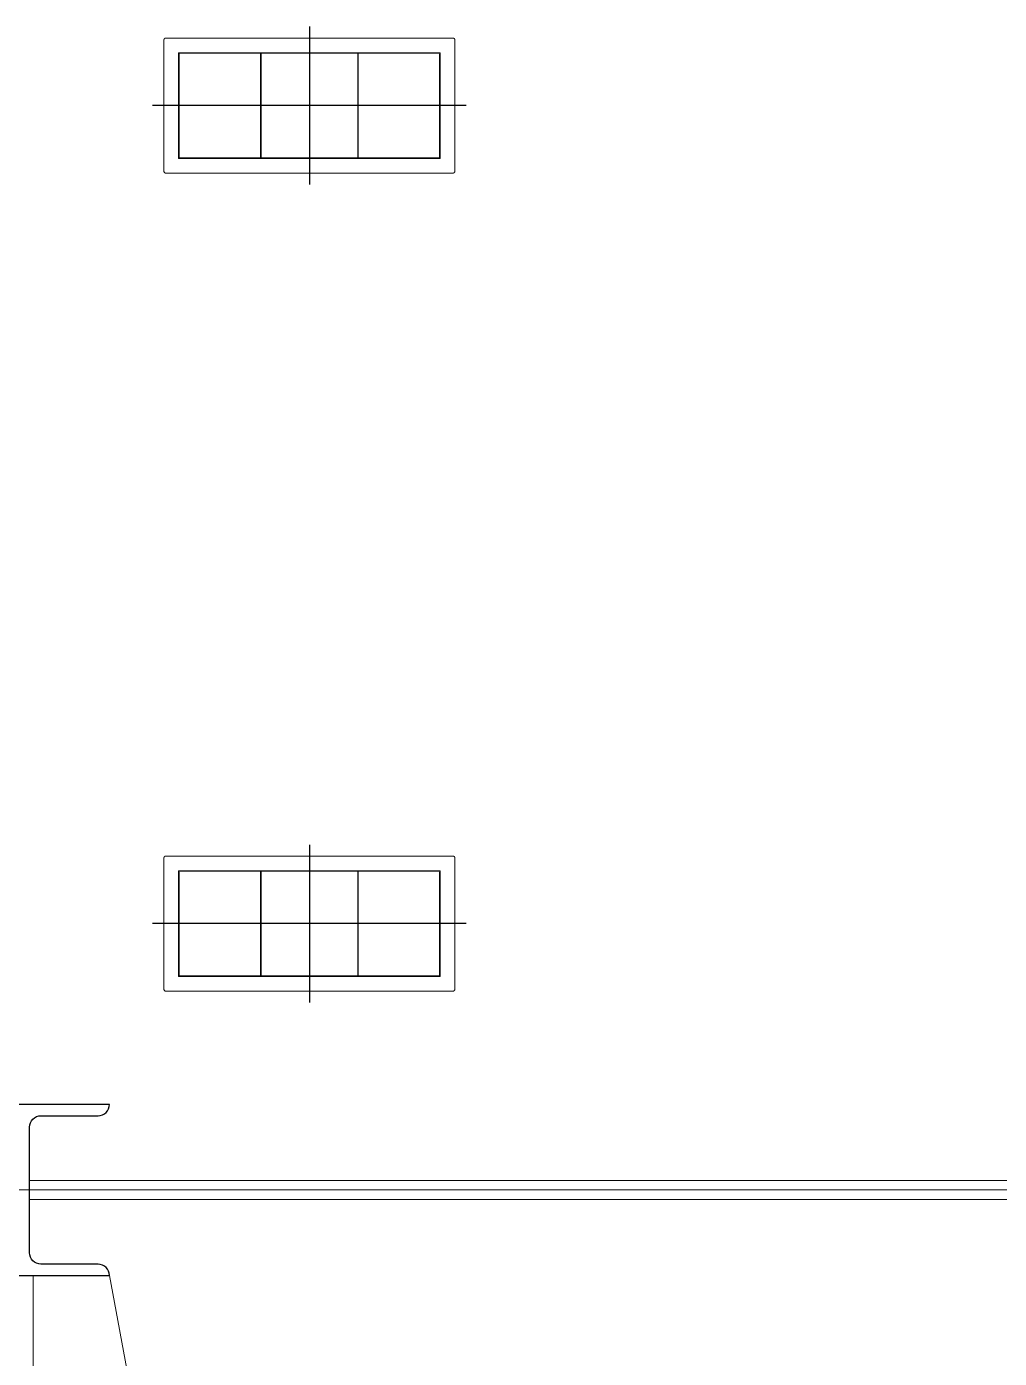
# Model space of a CAD drawing. Extents: x -681219 to -550379, y -242630 to -158199.
# Drawn here: x -592961 to -590407, y -212359 to -208859 of the extents above; entities that cross this region are included whole.
import ezdxf
from ezdxf.lldxf.tags import DXFTag

# ---------------------------------------------------------------- set-up
doc = ezdxf.new("R2010")
doc.units = 0
doc.header["$LTSCALE"] = 1000
doc.linetypes.add('DASHED2', pattern=[9.525, 6.35, -3.175])
doc.layers.get('0').update_dxf_attribs({"linetype": 'CONTINUOUS'})
doc.layers.add('center', color=253, linetype='CENTER2')
doc.layers.add('GY_Bj_Hatch', color=9, linetype='CONTINUOUS')
for name, color, linetype, lineweight in [('famsun', 7, 'CONTINUOUS', 0), ('future', 4, 'DASHED2', 0), ('轴网_轴线', 1, 'CENTER2', 0)]:
    doc.layers.add(name, color=color, linetype=linetype, lineweight=lineweight)
tags = doc.linetypes.add('CENTER2', pattern=[28.575, 19.05, -3.175, 3.175, -3.175]).pattern_tags.tags
tags[10:11] = [DXFTag(74, 4), DXFTag(75, 0), DXFTag(340, '0'), DXFTag(46, 0.0), DXFTag(50, 0.0), DXFTag(44, 0.0), DXFTag(45, 0.0)]
tags[8:9] = [DXFTag(74, 4), DXFTag(75, 0), DXFTag(340, '0'), DXFTag(46, 0.0), DXFTag(50, 0.0), DXFTag(44, 0.0), DXFTag(45, 0.0)]
tags[6:7] = [DXFTag(74, 4), DXFTag(75, 0), DXFTag(340, '0'), DXFTag(46, 0.0), DXFTag(50, 0.0), DXFTag(44, 0.0), DXFTag(45, 0.0)]
tags[4:5] = [DXFTag(74, 4), DXFTag(75, 0), DXFTag(340, '0'), DXFTag(46, 0.0), DXFTag(50, 0.0), DXFTag(44, 0.0), DXFTag(45, 0.0)]

# ---------------------------------------------------------------- blocks, each defined once
blk = doc.blocks.new('轴网8FA15DC97FB90233')
at = {"layer": 'GY_Bj_Hatch', "color": 255}
blk.add_lwpolyline([(37275, 15225), (37725, 15225, -0.414214), (37695, 15195), (37545, 15195, 0.414214), (37515, 15165), (37515, 14835, 0.414214), (37545, 14805), (37695, 14805, -0.414214), (37725, 14775), (37275, 14775, -0.414214), (37305, 14805), (37455, 14805, 0.414214), (37485, 14835), (37485, 15165, 0.414214), (37455, 15195), (37305, 15195, -0.414214)], format="xyb", close=True, dxfattribs=at)
at = {"layer": '轴网_轴线'}
blk.add_line((-1200, 15000), (44200, 15000), dxfattribs=at)
blk = doc.blocks.new('*U61')
at = {"color": 0, "linetype": 'ByBlock', "lineweight": -2}
for p, q in [((377, 177.5), (-377, 177.5)), ((-382, 172.5), (-382, -172.5)), ((382, -172.5), (382, 172.5)), ((343.5, 139), (-343.5, 139)), ((-343.5, 139), (-343.5, -139)), ((343.5, 137.5), (-343.5, 137.5)), ((-342, -134), (-342, 134)), ((-128.5, -137.5), (-128.5, 137.5)), ((-127, 137.5), (-127, -137.5)), ((127, 137.5), (127, -137.5)), ((128.5, -137.5), (128.5, 137.5)), ((342, -134), (342, 134)), ((343.5, -139), (343.5, 139)), ((-343.5, -137.5), (343.5, -137.5)), ((-343.5, -139), (343.5, -139)), ((-377, -177.5), (377, -177.5))]:
    blk.add_line(p, q, dxfattribs=at)
for centre, radius, start, end in [((-377, 172.5), 5, 90, 180), ((377, 172.5), 5, 0, 90), ((-345.5, 134), 3.5, 0, 55.1501), ((345.5, 134), 3.5, 124.8499, 180), ((-345.5, -134), 3.5, 304.8499, 0), ((345.5, -134), 3.5, 180, 235.1501), ((-377, -172.5), 5, 180, 270), ((377, -172.5), 5, 270, 0)]:
    blk.add_arc(centre, radius, start, end, dxfattribs=at)
at = {"layer": 'center', "lineweight": 25, "ltscale": 5.767279}
for p, q in [((0, 207.5), (0, -207.5)), ((-412, 0), (412, 0))]:
    blk.add_line(p, q, dxfattribs=at)

msp = doc.modelspace()

# ---------------------------------------------------------------- linework, layer by layer
at = {"layer": 'famsun'}
for p, q in [((-592943.721, -212141.6983), (-592943.721, -219191.6983)), ((-592743.721, -212141.6983), (-591567.3647, -218478.4436))]:
    msp.add_line(p, q, dxfattribs=at)
at = {"layer": 'future'}
for p, q in [((-592953.721, -211891.6983), (-586483.721, -211891.6983)), ((-592953.721, -211941.6983), (-586483.721, -211941.6983))]:
    msp.add_line(p, q, dxfattribs=at)

# ---------------------------------------------------------------- block references
at = {"layer": 'famsun', "xscale": -1}
msp.add_blockref('轴网8FA15DC97FB90233', (-555468.721, -226916.6983), dxfattribs=at)
at = {"layer": 'future', "xscale": -1}
for p in [(-592218.721, -209066.6983), (-592218.721, -211216.6983)]:
    msp.add_blockref('*U61', p, dxfattribs=at)

doc.saveas('drawing.dxf')
